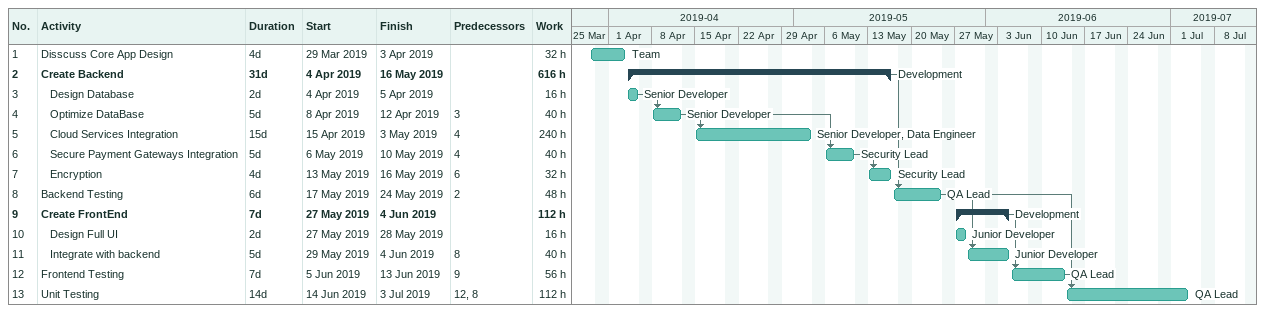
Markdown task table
| ID | Level | Task | Duration | Start | Finish | Predecessors | Resources | Work (h) |
|---|---|---|---|---|---|---|---|---|
| 1 | 1 | Disscuss Core App Design | 4d | 2019-03-29 | 2019-04-03 |  | Team | 32 |
| 2 | 1 | **Create Backend** | 31d | 2019-04-04 | 2019-05-16 |  | Development | 616 |
| 3 | 2 | Design Database | 2d | 2019-04-04 | 2019-04-05 |  | Senior Developer | 16 |
| 4 | 2 | Optimize DataBase | 5d | 2019-04-08 | 2019-04-12 | 3 | Senior Developer | 40 |
| 5 | 2 | Cloud Services Integration | 15d | 2019-04-15 | 2019-05-03 | 4 | Senior Developer, Data Engineer | 240 |
| 6 | 2 | Secure Payment Gateways Integration | 5d | 2019-05-06 | 2019-05-10 | 4 | Security Lead | 40 |
| 7 | 2 | Encryption | 4d | 2019-05-13 | 2019-05-16 | 6 | Security Lead | 32 |
| 8 | 1 | Backend Testing | 6d | 2019-05-17 | 2019-05-24 | 2 | QA Lead | 48 |
| 9 | 1 | **Create FrontEnd** | 7d | 2019-05-27 | 2019-06-04 |  | Development | 112 |
| 10 | 2 | Design Full UI | 2d | 2019-05-27 | 2019-05-28 |  | Junior Developer | 16 |
| 11 | 2 | Integrate with backend | 5d | 2019-05-29 | 2019-06-04 | 8 | Junior Developer | 40 |
| 12 | 1 | Frontend Testing | 7d | 2019-06-05 | 2019-06-13 | 9 | QA Lead | 56 |
| 13 | 1 | Unit Testing | 14d | 2019-06-14 | 2019-07-03 | 12, 8 | QA Lead | 112 |
